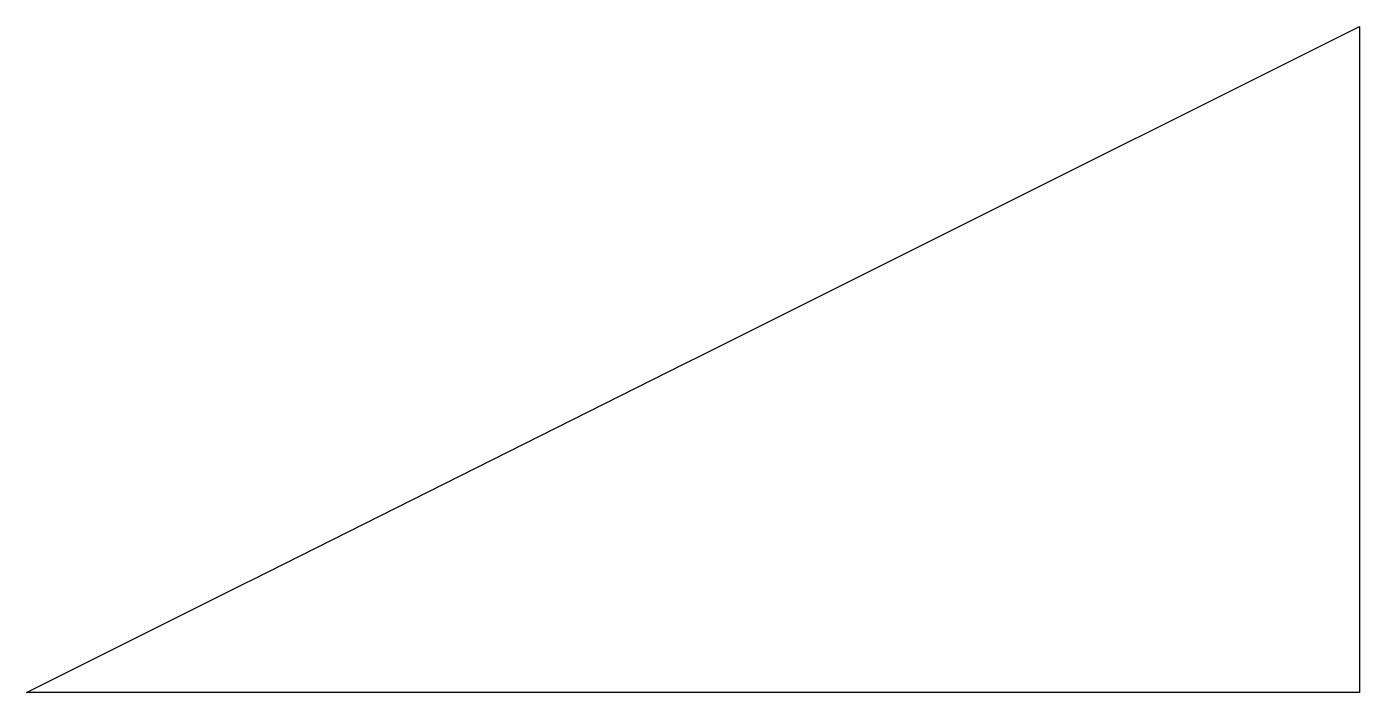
# Model space of a CAD drawing. Header units: inches. Extents: x 100 to 300, y 500 to 600.
import ezdxf

# ---------------------------------------------------------------- set-up
doc = ezdxf.new("R2010")
doc.units = ezdxf.units.IN
doc.header["$MEASUREMENT"] = 0
doc.layers.add('TRI-CRACK-TRIANGLE', color=1, linetype='Continuous')

msp = doc.modelspace()

# ---------------------------------------------------------------- linework, layer by layer
at = {"layer": 'TRI-CRACK-TRIANGLE', "color": 3, "true_color": 0x00ff00}
msp.add_3dface([(100, 500, 900), (300, 600, 900), (300, 500, 900), (100, 500, 900)], dxfattribs=at)

doc.saveas('drawing.dxf')
